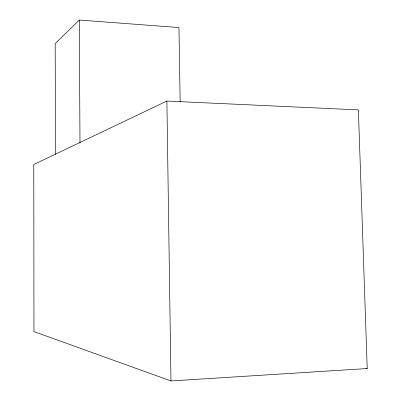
<?xml version="1.0" encoding="UTF-8"?>
<svg xmlns="http://www.w3.org/2000/svg" width="401" height="401" viewBox="0 0 401 401"><rect width="100%" height="100%" fill="white"/><g stroke="black" fill="none" stroke-linecap="round" stroke-linejoin="round"><path stroke-width="0.6" d="M180.149 101.864L178.966 27.544L79.298 20.05L55.168 43.639L55.518 154.33M166.886 101.052L33.789 164.5L33.955 331.597L170.966 380.95L367.211 368.539L358.389 109.889L166.886 101.052L170.966 380.95M365.983 368.288L367.211 368.539M79.298 20.05L79.994 143.037"/></g></svg>
